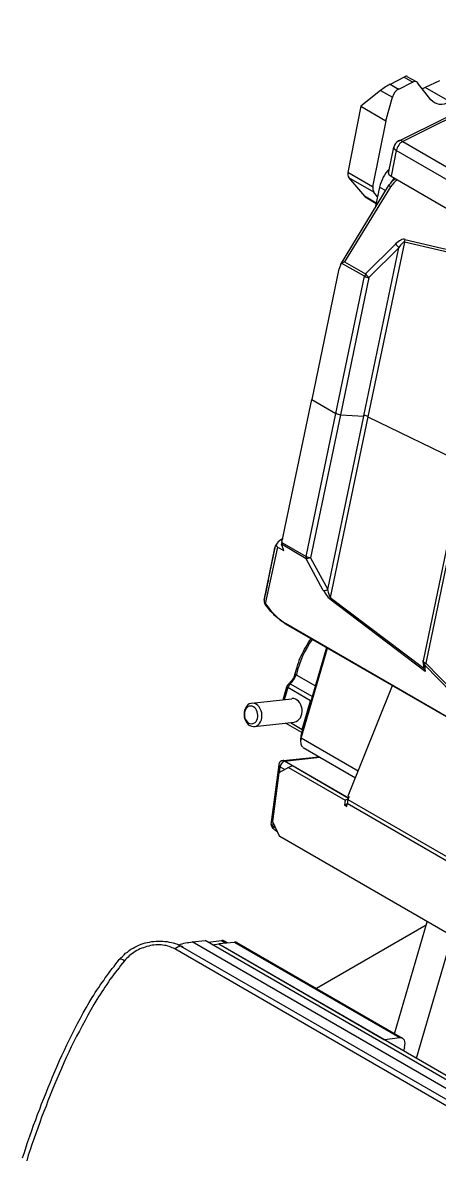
# Model space of a CAD drawing. Header units: inches. Extents: x 109 to 1721, y 29 to 669.
# Drawn here: x 1443.9 to 1471.7, y 399.7 to 475.3 of the extents above; entities that cross this region are included whole.
import ezdxf

# ---------------------------------------------------------------- set-up
doc = ezdxf.new("R2010")
doc.units = ezdxf.units.IN
doc.header["$LTSCALE"] = 0.03937
doc.header["$MEASUREMENT"] = 0
doc.layers.add('PDF3_Geometría', color=7, linetype='Continuous')

# ---------------------------------------------------------------- blocks, each defined once
blk = doc.blocks.new('OH3A1-1$-$ASSY$$CENTER$TUB_-_v2$-$copia1')
at = {"layer": 'PDF3_Geometría', "lineweight": -3}
for points in [[(17.4484, 14.9842), (18.085, 15.3008)], [(18.5525, 15.0367), (18.0967, 15.3), (17.46, 14.9833), (17.755, 14.8125), (17.7659, 14.8175)], [(17.4633, 15.155), (17.4258, 15.1358)], [(17.4633, 15.155), (17.4867, 15.1417)], [(17.4708, 15.1575), (17.4975, 15.1425)], [(17.4, 15.12), (17.3475, 15.0775), (17.4142, 15.0392), (17.4325, 15.1017)], [(17.4, 15.12), (17.4325, 15.1017)], [(17.4483, 15.1225), (17.4258, 15.1358)], [(17.4867, 15.1417), (17.4483, 15.1225)], [(17.535, 15.095), (17.4992, 15.14)], [(17.5575, 15.1458), (17.52, 15.1275)], [(17.5867, 15.0892), (17.52, 15.1275)], [(17.3475, 15.0775), (17.3133, 14.9008)], [(17.4142, 15.0392), (17.3792, 14.8625)], [(17.4217, 14.8992), (17.4358, 14.9683)], [(17.7233, 14.72), (17.7383, 14.7883), (17.4425, 14.9592), (17.4284, 14.8908)], [(17.2933, 14.6542), (17.4217, 14.865), (17.4233, 14.8675), (17.425, 14.87), (17.4275, 14.8725), (17.4292, 14.875), (17.4317, 14.8775), (17.4342, 14.88), (17.4367, 14.8825), (17.4392, 14.8842)], [(17.3792, 14.8625), (17.3133, 14.9008)], [(17.315, 14.8875), (17.3575, 14.8375)], [(17.315, 14.8875), (17.3817, 14.8492)], [(17.4284, 14.8908), (17.7233, 14.72)], [(17.4267, 14.8625), (17.3042, 14.6625), (17.36, 14.63), (17.44, 14.7092)], [(17.3925, 14.8358), (17.3817, 14.8492)], [(17.3975, 14.8617), (17.3858, 14.8067)], [(17.3975, 14.8617), (17.4142, 14.8525)], [(17.3883, 14.8192), (17.3575, 14.8375)], [(17.3592, 14.8358), (17.3883, 14.8183)], [(17.3558, 14.2509), (17.4492, 14.7), (17.3692, 14.6208)], [(17.4642, 14.715), (17.3667, 14.2484)], [(17.7392, 14.6508), (17.4642, 14.715)], [(17.465, 14.7217), (17.7467, 14.6558), (17.735, 14.6275)], [(17.2892, 14.6433), (17.2167, 14.295), (17.2808, 14.2575)], [(17.2808, 14.2575), (17.3575, 14.6242), (17.2967, 14.6583)], [(17.3692, 14.6208), (17.2933, 14.2542)], [(17.1367, 13.9134), (17.2167, 14.295), (17.2808, 14.2575)], [(17.1367, 13.9133), (17.2017, 13.8759), (17.2808, 14.2575)], [(17.2933, 14.2542), (17.2133, 13.8725), (17.2592, 13.7875), (17.3558, 14.2508)], [(17.3667, 14.2483), (17.2658, 13.7667), (17.5158, 13.5775)], [(17.2933, 14.2542), (17.3558, 14.2508)], [(17.2933, 14.2542), (17.3558, 14.2508)], [(17.3667, 14.2483), (17.6242, 14.1242)], [(17.3667, 14.2483), (17.6242, 14.1242)], [(17.6225, 14.1192), (17.5142, 13.5975)], [(17.63, 14.1125), (17.5217, 13.5909), (17.595, 13.515), (17.7133, 14.0833)], [(17.1375, 13.9183), (17.1342, 13.92)], [(17.1358, 13.9108), (17.1367, 13.9108)], [(17.0892, 13.7592), (17.1183, 13.8983), (17.1175, 13.895), (17.1, 13.8142)], [(17.125, 13.9008), (17.0925, 13.7492)], [(17.1175, 13.895), (17.1, 13.8142)], [(17.1175, 13.8958), (17.1183, 13.9)], [(17.1175, 13.8958), (17.1175, 13.895)], [(17.1208, 13.9067), (17.12, 13.905), (17.1192, 13.9025), (17.1183, 13.9008), (17.1183, 13.8983)], [(17.125, 13.9008), (17.1417, 13.8917), (17.1358, 13.9083)], [(17.2467, 13.785), (17.2017, 13.87), (17.1358, 13.9083)], [(17.5917, 13.5108), (17.5175, 13.5867), (17.52, 13.5692), (17.265, 13.7617)], [(17.6875, 13.3833), (17.1484, 13.6942), (17.145, 13.6967), (17.1409, 13.6992), (17.1367, 13.7025), (17.1334, 13.705), (17.1292, 13.7083), (17.125, 13.7117), (17.1217, 13.715), (17.1175, 13.7183), (17.1142, 13.7225), (17.1109, 13.7258), (17.1067, 13.73), (17.1034, 13.7333), (17.1, 13.7375), (17.0975, 13.7417), (17.0942, 13.7458), (17.0909, 13.75)], [(17.1467, 13.6975), (17.685, 13.3867)], [(17.14, 13.4933), (17.15, 13.5283), (17.1508, 13.53), (17.1508, 13.5308), (17.1517, 13.5317), (17.1517, 13.5325), (17.1525, 13.5333), (17.1533, 13.5342), (17.1542, 13.535), (17.155, 13.5358), (17.1567, 13.5375), (17.1583, 13.5383), (17.1592, 13.54), (17.1608, 13.5417), (17.1617, 13.5433), (17.1633, 13.545), (17.1642, 13.5467), (17.1658, 13.5483), (17.1667, 13.55), (17.1675, 13.5517), (17.1692, 13.5533), (17.17, 13.5558), (17.1708, 13.5575), (17.1717, 13.5592), (17.1717, 13.5617), (17.1725, 13.5633), (17.1742, 13.5692), (17.1758, 13.575), (17.1775, 13.5808), (17.1792, 13.5875), (17.1817, 13.5933), (17.1833, 13.5992), (17.1858, 13.605), (17.1883, 13.6108), (17.1917, 13.6167), (17.1942, 13.6225), (17.1975, 13.6283), (17.2008, 13.6342), (17.2042, 13.64), (17.2075, 13.6458), (17.2108, 13.6508), (17.215, 13.6558)], [(17.2558, 13.6325), (17.1875, 13.3967)], [(17.1883, 13.3908), (17.2583, 13.6308)], [(17.5142, 13.5933), (17.515, 13.5808)], [(17.175, 13.56), (17.1742, 13.5608), (17.1733, 13.5617), (17.1725, 13.5625), (17.1725, 13.5633)], [(17.175, 13.56), (17.2267, 13.5308)], [(17.2133, 13.4908), (17.1525, 13.5258), (17.1433, 13.4933)], [(17.1592, 13.5358), (17.2183, 13.5017)], [(17.4317, 13.5308), (17.3133, 13.2358), (17.3167, 13.2342), (17.3133, 13.2275)], [(17.0558, 13.4842), (17.1633, 13.4958)], [(17.1908, 13.4142), (17.2133, 13.4908)], [(17.0625, 13.4217), (17.1708, 13.4333)], [(17.19, 13.4058), (17.1467, 13.4308)], [(17.16, 13.4325), (17.1908, 13.4142)], [(17.1875, 13.3967), (17.1883, 13.3908)], [(17.1867, 13.3908), (17.1867, 13.38)], [(17.3408, 13.3025), (17.1883, 13.3908)], [(17.1933, 13.3658), (17.3333, 13.285)], [(17.14, 13.3308), (17.2358, 13.3408)], [(17.315, 13.2308), (17.1442, 13.3292), (17.2383, 13.34)], [(17.1083, 13.1608), (17.1292, 13.32)], [(17.1542, 13.3125), (17.1283, 13.2983), (17.1117, 13.1683), (17.1308, 13.1283)], [(17.1308, 13.2992), (17.1325, 13.3142)], [(17.1325, 13.3142), (17.145, 13.3075)], [(17.315, 13.23), (17.165, 13.3167), (17.1542, 13.3125), (17.3058, 13.225)], [(17.3142, 13.2283), (17.3058, 13.225), (17.3042, 13.2117)], [(17.31, 13.2142), (17.3042, 13.2117), (17.31, 13.2083)], [(17.31, 13.2083), (17.3108, 13.2167)], [(18.0675, 12.7792), (17.3109, 13.2167)], [(17.3134, 13.2275), (18.0708, 12.79)], [(17.1125, 13.1558), (17.1133, 13.165)], [(17.12, 13.1508), (17.1125, 13.1558)], [(17.115, 13.1483), (17.1233, 13.1425)], [(18.2025, 12.51), (18.2275, 12.5242), (18.2383, 12.5284), (18.2133, 12.5142), (18.2025, 12.51), (17.1309, 13.1283)], [(17.5225, 12.8917), (17.2292, 12.7225)], [(17.4375, 12.6017), (17.525, 12.9008)], [(16.8617, 12.8392), (16.8658, 12.8408), (16.87, 12.8417), (16.875, 12.8433), (16.8792, 12.8442), (16.8842, 12.845), (16.8883, 12.8458), (16.8933, 12.8467), (16.8975, 12.8475), (16.9317, 12.8508)], [(18.3866, 12.0109), (16.9317, 12.8508)], [(17.4967, 12.5367), (17.5917, 12.8625)], [(17.4967, 12.5367), (17.5917, 12.8625)], [(16.4442, 12.2708), (16.4492, 12.285), (16.4534, 12.3), (16.4584, 12.3142), (16.4634, 12.3283), (16.4684, 12.3433), (16.4734, 12.3575), (16.4792, 12.3717), (16.4842, 12.3867), (16.49, 12.4008), (16.495, 12.415), (16.5009, 12.4292), (16.5067, 12.4442), (16.5125, 12.4583), (16.5184, 12.4725), (16.5242, 12.4866), (16.53, 12.5008), (16.5367, 12.515), (16.5425, 12.53), (16.5492, 12.5441), (16.5559, 12.5583), (16.5625, 12.5725), (16.5692, 12.5866), (16.5767, 12.6008), (16.5834, 12.615), (16.5909, 12.6291), (16.5984, 12.6433), (16.6059, 12.6575), (16.6142, 12.6708), (16.6217, 12.685), (16.63, 12.6983), (16.6342, 12.705), (16.6384, 12.7116), (16.6425, 12.7183), (16.6475, 12.725), (16.6517, 12.7316), (16.6559, 12.7375), (16.6609, 12.7441), (16.665, 12.7508), (16.6692, 12.7566), (16.6742, 12.7633), (16.6784, 12.7691), (16.6834, 12.7758), (16.6884, 12.7816), (16.6934, 12.7883), (16.6975, 12.7941), (16.7025, 12.8), (16.7067, 12.8041), (16.7109, 12.8083), (16.715, 12.8125), (16.7192, 12.8166), (16.7242, 12.82), (16.7292, 12.8241), (16.7334, 12.8275), (16.7392, 12.83), (16.7442, 12.8333), (16.7492, 12.8358), (16.755, 12.8383), (16.7609, 12.8408), (16.7659, 12.8425), (16.7717, 12.8441), (16.7775, 12.8458), (16.7834, 12.8466), (16.7892, 12.8483), (16.795, 12.8483), (16.8009, 12.8491), (16.8067, 12.8491), (16.8125, 12.8491), (16.8184, 12.8491), (16.8242, 12.8483), (16.83, 12.8483), (16.8359, 12.8466), (16.8417, 12.8458), (16.8467, 12.8441), (16.8517, 12.8425), (16.8575, 12.8408), (16.8625, 12.8383), (16.8675, 12.8358), (16.8717, 12.8333), (18.15, 12.0958)], [(18.1291, 12.09), (16.8509, 12.8283), (16.8475, 12.83), (16.8434, 12.8316), (16.84, 12.8333), (16.8359, 12.835), (16.8317, 12.8358), (16.8275, 12.8375), (16.8234, 12.8375), (16.8184, 12.8383), (16.8142, 12.8391), (16.8092, 12.8391), (16.805, 12.8391), (16.8, 12.8391), (16.795, 12.8383), (16.79, 12.8383), (16.7859, 12.8375), (16.7809, 12.8358), (16.7759, 12.835), (16.7717, 12.8333), (16.7667, 12.8316), (16.7625, 12.83), (16.7575, 12.8283), (16.7534, 12.8258), (16.7492, 12.8241), (16.745, 12.8216), (16.7409, 12.8191), (16.7375, 12.8158), (16.7334, 12.8133), (16.7292, 12.81), (16.7259, 12.8066), (16.7225, 12.8033), (16.7192, 12.8), (16.7159, 12.7966), (16.7109, 12.79), (16.7059, 12.7841), (16.7017, 12.7775), (16.6967, 12.7716), (16.6917, 12.765), (16.6867, 12.7591), (16.6825, 12.7525), (16.6775, 12.7466), (16.6734, 12.74), (16.6692, 12.7333), (16.6642, 12.7266), (16.66, 12.72), (16.6559, 12.7133), (16.6517, 12.7066), (16.6467, 12.7), (16.6425, 12.6933), (16.6342, 12.68), (16.6267, 12.6658), (16.6184, 12.6516), (16.6109, 12.6375), (16.6034, 12.6233), (16.5959, 12.6091), (16.5884, 12.595), (16.5809, 12.5808), (16.5742, 12.5666), (16.5675, 12.5525), (16.5609, 12.5383), (16.5542, 12.5241), (16.5484, 12.5091), (16.5417, 12.495), (16.5359, 12.4808), (16.5292, 12.4666), (16.5234, 12.4516), (16.5175, 12.4375), (16.5117, 12.4225), (16.5067, 12.4083), (16.5009, 12.3941), (16.495, 12.3791), (16.49, 12.365), (16.485, 12.35), (16.4792, 12.3358), (16.4742, 12.3208), (16.4692, 12.3066), (16.4642, 12.2916), (16.4592, 12.2775), (16.455, 12.2625)], [(18.3525, 12.0075), (16.8975, 12.8475)], [(16.9758, 12.85), (16.94, 12.8458)], [(16.9517, 12.8392), (16.9684, 12.8417), (18.4233, 12.0017)], [(17.01, 12.8458), (16.9684, 12.8417), (17.4108, 12.5858)], [(16.9758, 12.85), (16.9875, 12.8433)], [(16.9917, 12.8442), (16.9833, 12.8492)], [(17.4517, 12.5908), (17.01, 12.8458)], [(17.4592, 12.5892), (17.0167, 12.8442)], [(17.4517, 12.5908), (17.4108, 12.5858)], [(17.4642, 12.5642), (17.4617, 12.5567)]]:
    blk.add_lwpolyline(points, dxfattribs=at)
for centre, radius, start, end in [((17.4884, 15.1923), 0.0717, 289.7585, 296.7242), ((17.4588, 14.9638), 0.0237, 116.4204, 168.2169), ((17.5001, 14.8386), 0.105, 136.5579, 167.3192), ((17.5256, 14.8242), 0.1087, 145.0422, 151.6567), ((17.3635, 14.8428), 0.00826, 219.8432, 239.8271), ((17.4972, 14.7569), 0.0739, 219.1394, 229.9621), ((17.4868, 14.7143), 0.0231, 160.1996, 178.3976), ((17.3791, 14.6188), 0.0219, 148.3876, 166.7771), ((17.4172, 14.6769), 0.0739, 219.1394, 229.9621), ((17.1496, 13.8929), 0.0313, 119.1045, 153.1234), ((17.149, 13.893), 0.0312, 108.5022, 117.976), ((16.9973, 13.6688), 0.2794, 60.0581, 60.2295), ((17.1514, 13.9104), 0.0149, 167.0013, 179.0008), ((33.701, 10.3126), 16.9655, 168.09036, 168.27692), ((17.1021, 13.7571), 0.0129, 168.2528, 215.4042), ((17.43, 13.5026), 0.261, 144.243, 167.1023), ((17.5263, 13.5954), 0.0129, 168.2083, 186.2228), ((17.5375, 13.5839), 0.0224, 186.8496, 194.0193), ((17.5409, 13.584), 0.0252, 193.4593, 215.4353), ((17.5987, 13.5134), 0.1097, 134.8032, 137.6824), ((17.2359, 13.4842), 0.023, 142.1138, 162.715), ((17.1413, 13.3188), 0.0129, 96.3224, 172.7505), ((17.3555, 13.2107), 0.0447, 157.7831, 172.1537), ((17.1213, 13.1596), 0.0129, 172.7553, 239.9985)]:
    blk.add_arc(centre, radius, start, end, dxfattribs=at)
for points in [[(17.4719, 15.158), (17.471, 15.1585), (17.4683, 15.1576), (17.4643, 15.1556)], [(17.4259, 15.1365), (17.4187, 15.1329), (17.4084, 15.1261), (17.4004, 15.1198)], [(17.4491, 15.1238), (17.4418, 15.1202), (17.435, 15.1114), (17.4323, 15.1021)], [(17.4997, 15.1406), (17.4968, 15.1442), (17.4919, 15.1448), (17.4866, 15.1421)], [(17.5351, 15.0957), (17.5463, 15.0815), (17.5654, 15.0793), (17.5864, 15.0899)], [(17.4355, 14.9686), (17.4349, 14.9658), (17.4375, 14.9625), (17.4426, 14.9595)], [(17.4599, 14.9838), (17.4519, 14.9798), (17.4446, 14.9697), (17.4425, 14.9595)], [(17.4599, 14.9838), (17.4557, 14.9862), (17.4515, 14.9867), (17.4482, 14.985)], [(17.3133, 14.9017), (17.3121, 14.8957), (17.3129, 14.8906), (17.3155, 14.8875)], [(17.4213, 14.9003), (17.4208, 14.8975), (17.4233, 14.8941), (17.4284, 14.8912)], [(17.4456, 14.8813), (17.4384, 14.8772), (17.4319, 14.8706), (17.4271, 14.8627)], [(17.38, 14.8634), (17.3788, 14.8574), (17.3796, 14.8523), (17.3822, 14.8492)], [(17.4267, 14.8629), (17.4238, 14.8647), (17.422, 14.8656), (17.4219, 14.8655)], [(17.4658, 14.7224), (17.4592, 14.724), (17.4499, 14.7193), (17.4405, 14.71)], [(17.4643, 14.7154), (17.4608, 14.7155), (17.4553, 14.7099), (17.4496, 14.7004)], [(17.2978, 14.6596), (17.2944, 14.6572), (17.2914, 14.6513), (17.2899, 14.6439)], [(17.3045, 14.6626), (17.3015, 14.6616), (17.299, 14.6603), (17.2971, 14.6591)], [(17.3574, 14.6238), (17.3607, 14.6219), (17.3654, 14.6206), (17.3698, 14.6204)], [(17.2816, 14.258), (17.2849, 14.256), (17.2896, 14.2547), (17.294, 14.2545)], [(17.2816, 14.258), (17.2849, 14.256), (17.2896, 14.2547), (17.294, 14.2545)], [(17.3672, 14.2494), (17.364, 14.251), (17.3599, 14.252), (17.356, 14.2522)], [(17.3672, 14.2494), (17.364, 14.251), (17.3599, 14.252), (17.356, 14.2522)], [(17.1365, 13.9107), (17.1365, 13.9097), (17.1366, 13.9089), (17.1368, 13.9081)], [(17.1213, 13.9071), (17.1218, 13.9043), (17.1231, 13.9023), (17.125, 13.9012)], [(17.2019, 13.8763), (17.2014, 13.8741), (17.2014, 13.8722), (17.2018, 13.8706)], [(17.2016, 13.8763), (17.2049, 13.8744), (17.2096, 13.8731), (17.214, 13.8729)], [(17.2016, 13.8709), (17.2046, 13.87), (17.2094, 13.871), (17.2138, 13.8735)], [(17.0894, 13.7597), (17.0887, 13.756), (17.0902, 13.752), (17.0934, 13.7492)], [(17.0894, 13.7597), (17.0894, 13.7597), (17.0894, 13.7597), (17.0894, 13.7597)], [(17.2474, 13.785), (17.2504, 13.7842), (17.2552, 13.7852), (17.2596, 13.7876)], [(17.2476, 13.7858), (17.2529, 13.7757), (17.2595, 13.7672), (17.2653, 13.7627)], [(17.2589, 13.7876), (17.2606, 13.7777), (17.2633, 13.7702), (17.2661, 13.7673)], [(17.2665, 13.7672), (17.2656, 13.7653), (17.2651, 13.7635), (17.2652, 13.7622)], [(17.0916, 13.7496), (17.0919, 13.7492), (17.0925, 13.749), (17.0933, 13.749)], [(17.0929, 13.7492), (17.1088, 13.7269), (17.1287, 13.7077), (17.1468, 13.6973)], [(17.1468, 13.6972), (17.1472, 13.6959), (17.148, 13.6948), (17.149, 13.6942)], [(17.5136, 13.5981), (17.5131, 13.5958), (17.5162, 13.593), (17.5212, 13.5912)], [(17.5134, 13.594), (17.5137, 13.5915), (17.5152, 13.5891), (17.5175, 13.5874)], [(17.1589, 13.5363), (17.1661, 13.5422), (17.1721, 13.5514), (17.1749, 13.5609)], [(17.1503, 13.5293), (17.1501, 13.5287), (17.1511, 13.5278), (17.1528, 13.5269)], [(17.1597, 13.5362), (17.1568, 13.5337), (17.1543, 13.5299), (17.1531, 13.526)], [(17.1594, 13.5362), (17.1577, 13.5371), (17.1563, 13.5373), (17.1554, 13.5366)], [(17.068, 13.4814), (17.0557, 13.4884), (17.0419, 13.4814), (17.0373, 13.4657)], [(17.1907, 13.468), (17.1888, 13.4852), (17.1767, 13.4979), (17.1637, 13.4965)], [(17.0373, 13.4657), (17.0326, 13.4499), (17.0389, 13.4315), (17.0512, 13.4245)], [(17.0377, 13.4626), (17.0343, 13.4507), (17.039, 13.4367), (17.0483, 13.4313)], [(17.0609, 13.4745), (17.0516, 13.4799), (17.0412, 13.4746), (17.0377, 13.4626)], [(17.0714, 13.4432), (17.0749, 13.4552), (17.0702, 13.4692), (17.0609, 13.4745)], [(17.0819, 13.4402), (17.0866, 13.4559), (17.0803, 13.4743), (17.068, 13.4814)], [(17.1705, 13.4344), (17.1836, 13.4358), (17.1926, 13.4509), (17.1907, 13.468)], [(17.0483, 13.4313), (17.0576, 13.426), (17.068, 13.4313), (17.0714, 13.4432)], [(17.0512, 13.4245), (17.0635, 13.4174), (17.0773, 13.4245), (17.0819, 13.4402)], [(17.1885, 13.3972), (17.1878, 13.395), (17.1875, 13.3929), (17.1874, 13.391)], [(17.1914, 13.4143), (17.1906, 13.4118), (17.1905, 13.4094), (17.1909, 13.4075)], [(17.1884, 13.3914), (17.185, 13.38), (17.1869, 13.3703), (17.1931, 13.3667)], [(17.1284, 13.3204), (17.1282, 13.3186), (17.1296, 13.3167), (17.1322, 13.3152)], [(17.1371, 13.3252), (17.1347, 13.3222), (17.133, 13.3184), (17.1325, 13.315)], [(17.1448, 13.3304), (17.1423, 13.3301), (17.1395, 13.3282), (17.1371, 13.3252)], [(17.1446, 13.3305), (17.1431, 13.3314), (17.1415, 13.3318), (17.1398, 13.3316)], [(17.1084, 13.1612), (17.1082, 13.1594), (17.1096, 13.1575), (17.1122, 13.156)], [(17.1125, 13.1559), (17.112, 13.1523), (17.1128, 13.1495), (17.1148, 13.1484)], [(16.9836, 12.8492), (16.9815, 12.8504), (16.979, 12.8508), (16.9762, 12.8505)], [(16.8727, 12.8342), (16.8673, 12.8373), (16.8594, 12.8352), (16.8519, 12.8288)], [(17.0177, 12.845), (17.0156, 12.8462), (17.0132, 12.8467), (17.0104, 12.8463)], [(16.7165, 12.7967), (16.7095, 12.8008), (16.7045, 12.8022), (16.7031, 12.8004)], [(17.4641, 12.5653), (17.4687, 12.5809), (17.4633, 12.5926), (17.4521, 12.5913)]]:
    blk.add_open_spline(points, degree=3, dxfattribs=at)

msp = doc.modelspace()

# ---------------------------------------------------------------- block references
at = {"xscale": 25, "yscale": 25, "zscale": 25}
msp.add_blockref('OH3A1-1$-$ASSY$$CENTER$TUB_-_v2$-$copia1', (1032.78, 92.74), dxfattribs=at)

doc.saveas('drawing.dxf')
